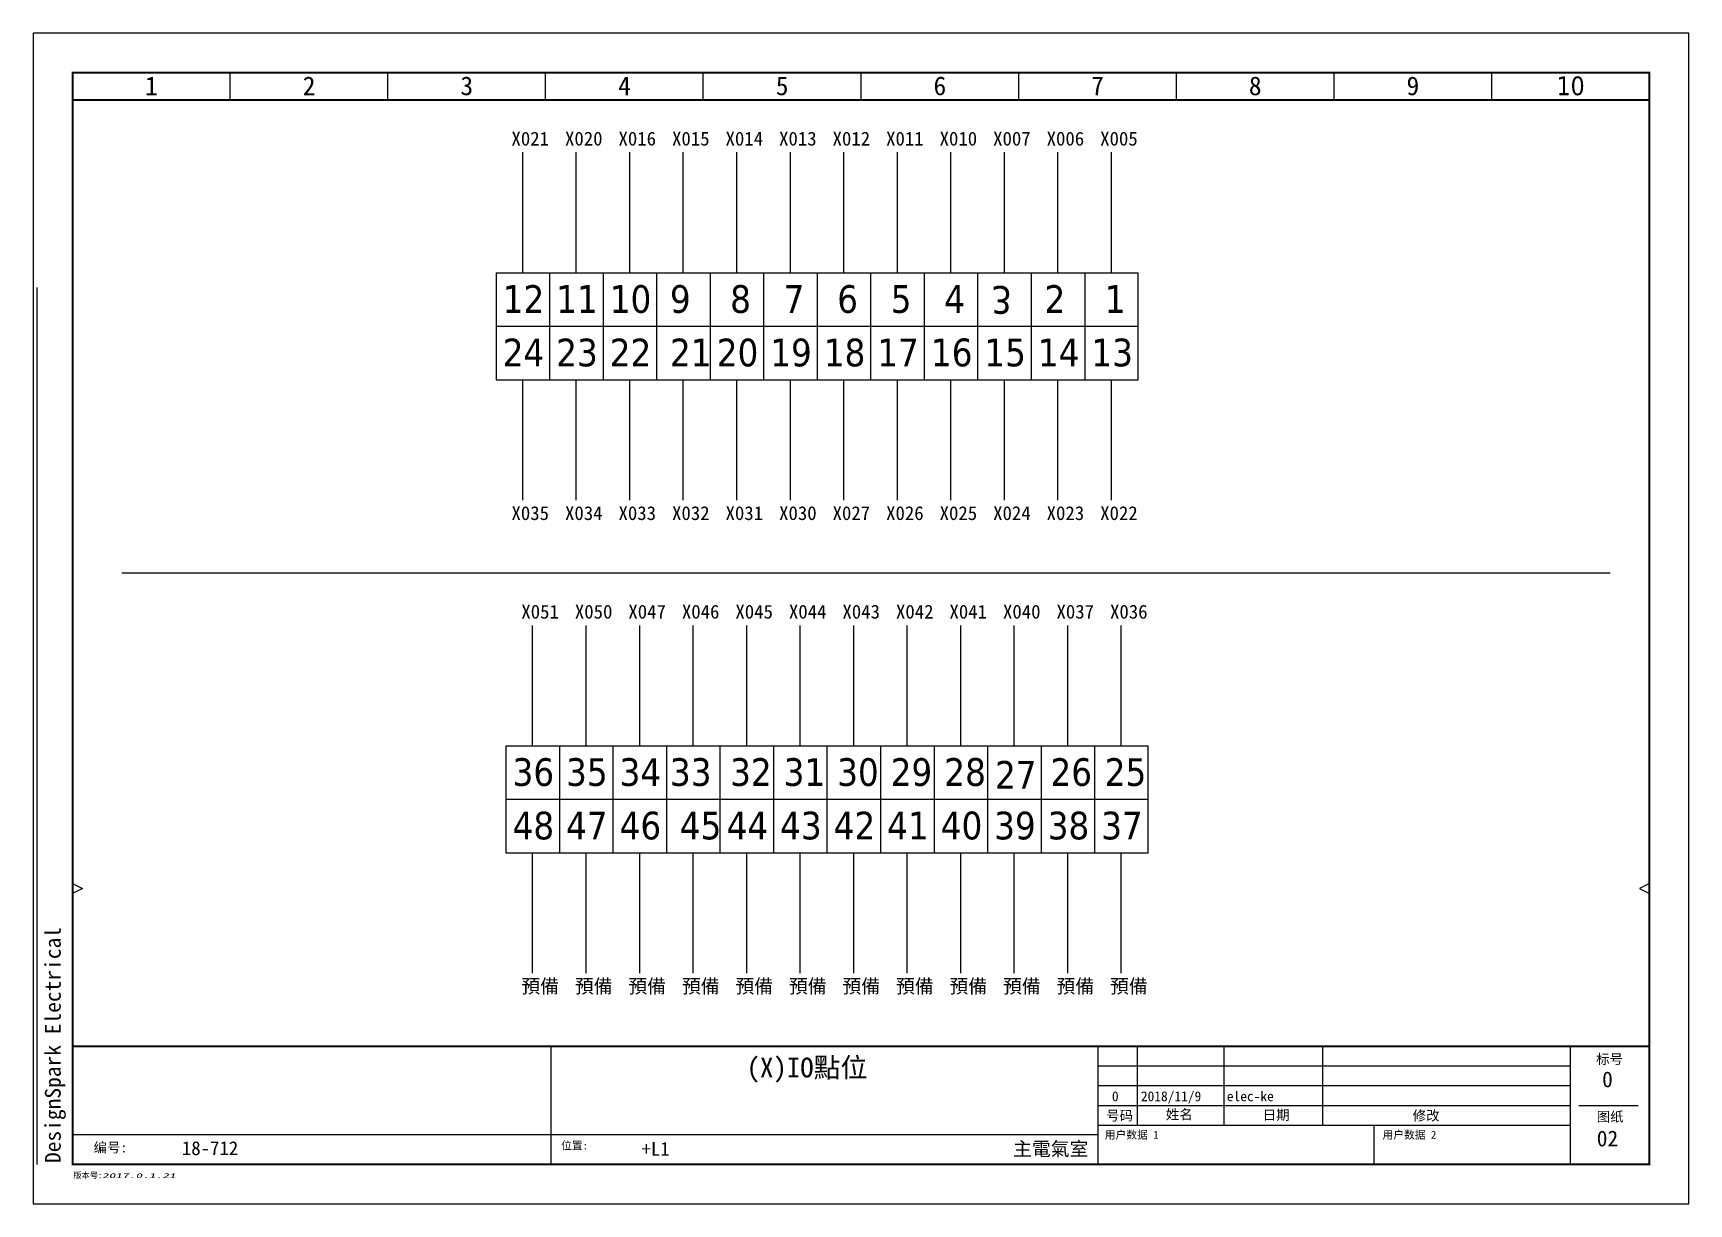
# Model space of a CAD drawing. Header units: millimetres. Extents: x 0 to 420, y 0 to 297.
import ezdxf
from ezdxf.enums import TextEntityAlignment as Align

# ---------------------------------------------------------------- set-up
doc = ezdxf.new("R2010")
doc.units = ezdxf.units.MM
doc.header["$LTSCALE"] = 10
doc.layers.add('DoNotPrint', color=7, linetype='Continuous', plot=False)
doc.layers.add('TITLEBLOCK', color=7, linetype='Continuous')
doc.styles.add('SIMHEI_STANDARD', font='simhei.ttf')
doc.styles.get("Standard").update_dxf_attribs({"font": 'tahoma.ttf'})
doc.styles.add('TAHOMA_STANDARD', font='TAHOMA.TTF')

# ---------------------------------------------------------------- blocks, each defined once
blk = doc.blocks.new('TR_FDP_BASEA3CA_ZH')
at = {"color": 7}
for p, q in [((50, 280), (50, 287)), ((90, 280), (90, 287)), ((130, 280), (130, 287)), ((170, 280), (170, 287)), ((210, 280), (210, 287)), ((250, 280), (250, 287)), ((290, 280), (290, 287)), ((330, 280), (330, 287)), ((370, 280), (370, 287)), ((10, 81.25), (12.5, 80)), ((12.5, 80), (10, 78.75)), ((410, 81.25), (407.5, 80)), ((407.5, 80), (410, 78.75)), ((131.41, 10), (131.41, 40)), ((270.16, 10), (270.16, 40)), ((280.16, 20), (280.16, 40)), ((302.16, 20), (302.16, 40)), ((327.16, 20), (327.16, 40)), ((390, 10), (390, 40)), ((270.16, 35), (390, 35)), ((270.16, 30), (390, 30)), ((270.16, 25), (390, 25)), ((392.11, 25), (407.11, 25)), ((270.16, 17.5), (10, 17.5)), ((270.16, 20), (390, 20)), ((340.08, 20), (340.08, 10))]:
    blk.add_line(p, q, dxfattribs=at)
at = {"color": 7, "const_width": 0.5}
blk.add_lwpolyline([(10, 287), (410, 287), (410, 10), (10, 10)], close=True, dxfattribs=at)
for points in [[(10, 280), (410, 280)], [(10, 40), (410, 40)]]:
    blk.add_lwpolyline(points, dxfattribs=at)
at = {"layer": 'DoNotPrint', "color": 7}
for p, q in [((420, 297), (0, 297)), ((0, 297), (0, 0)), ((420, 0), (420, 297)), ((0, 0), (420, 0))]:
    blk.add_line(p, q, dxfattribs=at)
at = {"color": 7, "style": 'SIMHEI_STANDARD'}
for s, p in [('标号', (399.88, 36.72)), ('号码', (275.59, 22.41)), ('姓名', (290.74, 22.7)), ('日期', (315.32, 22.56)), ('修改', (353.35, 22.4)), ('图纸', (400.03, 22.13))]:
    blk.add_text(s, height=2.5, dxfattribs=at).set_placement(p, align=Align.MIDDLE_CENTER)
blk.add_text('编号:', height=2.5, dxfattribs=at).set_placement((15.35, 13.05))
blk.add_text('位置:', height=2, dxfattribs=at).set_placement((133.92, 14.8), align=Align.MIDDLE_LEFT)
at = {"style": 'SIMHEI_STANDARD'}
blk.add_text('版本号:', height=1.5, dxfattribs=at).set_placement((10.19, 7.25), align=Align.MIDDLE_LEFT)
at = {"color": 7}
for tag, height, style, p in [('#COL', 4.75, 'SIMHEI_STANDARD', (30, 281.25)), ('#COL', 4.75, 'SIMHEI_STANDARD', (70, 281.25)), ('#COL', 4.75, 'SIMHEI_STANDARD', (110, 281.25)), ('#COL', 4.75, 'SIMHEI_STANDARD', (150, 281.25)), ('#COL', 4.75, 'SIMHEI_STANDARD', (190, 281.25)), ('#COL', 4.75, 'SIMHEI_STANDARD', (230, 281.25)), ('#COL', 4.75, 'SIMHEI_STANDARD', (270, 281.25)), ('#COL', 4.75, 'SIMHEI_STANDARD', (310, 281.25)), ('#COL', 4.75, 'SIMHEI_STANDARD', (350, 281.25)), ('#COL', 4.75, 'TAHOMA_STANDARD', (390, 281.25)), ('#PROJECT_DWG_OFFICE', 4, 'SIMHEI_STANDARD', (66.23, 34.15)), ('#PROJECT_DWG_OFFICE_ADDRESS_1', 3, 'SIMHEI_STANDARD', (66.23, 30.11)), ('#PROJECT_DWG_OFFICE_ADDRESS_2', 3, 'SIMHEI_STANDARD', (66.23, 25.87)), ('#PROJECT_DWG_OFFICE_ADDRESS_3', 3, 'SIMHEI_STANDARD', (66.23, 21.95))]:
    blk.add_attdef(tag, text='', height=height, dxfattribs=dict(at, style=style)).set_placement(p, align=Align.CENTER)
at = {"color": 7, "style": 'SIMHEI_STANDARD'}
for tag, height, p in [('#REV_NO_-0', 2.5, (274.5, 37.3)), ('#FOLIO_TZ_0_L1', 5, (196.3, 34.59)), ('#REV_NO_-1', 2.5, (274.5, 32.4)), ('#REV_NO', 4, (399.35, 31.59)), ('#FOLIO_TZ_1_L1', 4, (196.3, 27.51)), ('#REV_NO_-2', 2.5, (274.5, 27.3)), ('#FOLIO_TZ_2_L1', 4, (196.3, 21.54)), ('#FOLIO_TAG', 4, (399.35, 16.59))]:
    blk.add_attdef(tag, text='', height=height, dxfattribs=at).set_placement(p, align=Align.MIDDLE_CENTER)
for tag, height, p in [('#REV_CREATED_ON_-0', 2.5, (281, 37.2)), ('#REV_CREATED_BY_-0', 2.5, (302.7, 37.3)), ('#REV_NO_-0_TZ_0_L1', 2.5, (327.9, 37.3)), ('#REV_CREATED_BY_-1', 2.5, (302.7, 32.4)), ('#REV_CREATED_ON_-1', 2.5, (281, 32.1)), ('#REV_NO_-1_TZ_0_L1', 2.5, (327.9, 32.1)), ('#REV_CREATED_ON_-2', 2.5, (281, 27.3)), ('#REV_CREATED_BY_-2', 2.5, (302.8, 27.3)), ('#REV_NO_-2_TZ_0_L1', 2.5, (327.9, 27.5)), ('##BUNDLE_TX_0_ZH', 2, (271.84, 17.53)), ('##BUNDLE_TX_1_ZH', 2, (342.29, 17.53)), ('#FOLIO_LOC_TAG', 3.5, (154.33, 13.96))]:
    blk.add_attdef(tag, text='', height=height, dxfattribs=at).set_placement(p, align=Align.MIDDLE_LEFT)
blk.add_attdef('#APP_NAME', text='', height=4, rotation=90, dxfattribs=at).set_placement((5, 10.37), align=Align.MIDDLE_LEFT)
blk.add_attdef('#PROJECT_CONTRACT_NUM', text='', height=3.5, dxfattribs=at).set_placement((37.74, 11.33), align=Align.BOTTOM_LEFT)
blk.add_attdef('#FOLIO_LOC_TZ_0_L1', text='', height=3.5, dxfattribs=at).set_placement((267.67, 13.96), align=Align.MIDDLE_RIGHT)
for tag, p in [('#BUNDLE_TX_0', (271.84, 12.19)), ('#BUNDLE_TX_1', (342.1, 12.19))]:
    blk.add_attdef(tag, p, '', height=2.5, dxfattribs=at)
at = {"color": 7, "style": 'SIMHEI_STANDARD', "oblique": 15, "width": 2.071003}
blk.add_attdef('#ELVER', text='', height=1.21, dxfattribs=at).set_placement((17.5, 7.15), align=Align.MIDDLE_LEFT)

msp = doc.modelspace()

# ---------------------------------------------------------------- linework, layer by layer
for p, q in [((117.42, 236.22), (117.42, 222.65)), ((117.42, 236.22), (131, 236.22)), ((131, 236.22), (131, 222.65)), ((131, 236.22), (144.57, 236.22)), ((144.57, 236.22), (144.57, 222.65)), ((144.57, 236.22), (158.14, 236.22)), ((158.14, 236.22), (158.14, 222.65)), ((158.14, 236.22), (171.72, 236.22)), ((171.72, 236.22), (171.72, 222.65)), ((171.72, 236.22), (185.29, 236.22)), ((185.29, 236.22), (185.29, 222.65)), ((185.29, 236.22), (198.87, 236.22)), ((198.87, 236.22), (198.87, 222.65)), ((198.87, 236.22), (212.44, 236.22)), ((212.44, 236.22), (212.44, 222.65)), ((212.44, 236.22), (226.02, 236.22)), ((226.02, 236.22), (226.02, 222.65)), ((226.02, 236.22), (239.59, 236.22)), ((239.59, 236.22), (239.59, 222.65)), ((239.59, 236.22), (253.17, 236.22)), ((253.17, 236.22), (253.17, 222.65)), ((253.17, 236.22), (266.74, 236.22)), ((266.74, 236.22), (266.74, 222.65)), ((266.74, 236.22), (280.32, 236.22)), ((280.32, 222.65), (280.32, 236.22)), ((1, 10), (1, 232.5)), ((117.42, 222.65), (131, 222.65)), ((117.42, 222.65), (280.32, 222.65)), ((117.42, 222.65), (117.42, 209.07)), ((131, 222.65), (144.57, 222.65)), ((131, 222.65), (131, 209.07)), ((144.57, 222.65), (158.14, 222.65)), ((144.57, 222.65), (144.57, 209.07)), ((158.14, 222.65), (171.72, 222.65)), ((158.14, 222.65), (158.14, 209.07)), ((171.72, 222.65), (185.29, 222.65)), ((171.72, 222.65), (171.72, 209.07)), ((185.29, 222.65), (198.87, 222.65)), ((185.29, 222.65), (185.29, 209.07)), ((198.87, 222.65), (212.44, 222.65)), ((198.87, 222.65), (198.87, 209.07)), ((212.44, 222.65), (226.02, 222.65)), ((212.44, 222.65), (212.44, 209.07)), ((226.02, 222.65), (239.59, 222.65)), ((226.02, 222.65), (226.02, 209.07)), ((239.59, 222.65), (253.17, 222.65)), ((239.59, 222.65), (239.59, 209.07)), ((253.17, 222.65), (266.74, 222.65)), ((253.17, 222.65), (253.17, 209.07)), ((266.74, 222.65), (280.32, 222.65)), ((266.74, 222.65), (266.74, 209.07)), ((280.32, 209.07), (280.32, 222.65)), ((117.42, 209.07), (131, 209.07)), ((117.42, 209.07), (280.32, 209.07)), ((131, 209.07), (144.57, 209.07)), ((144.57, 209.07), (158.14, 209.07)), ((158.14, 209.07), (171.72, 209.07)), ((171.72, 209.07), (185.29, 209.07)), ((185.29, 209.07), (198.87, 209.07)), ((198.87, 209.07), (212.44, 209.07)), ((212.44, 209.07), (226.02, 209.07)), ((226.02, 209.07), (239.59, 209.07)), ((239.59, 209.07), (253.17, 209.07)), ((253.17, 209.07), (266.74, 209.07)), ((266.74, 209.07), (280.32, 209.07)), ((400, 160), (22.5, 160)), ((119.92, 116.22), (133.5, 116.22)), ((119.92, 116.22), (119.92, 102.65)), ((133.5, 116.22), (147.07, 116.22)), ((133.5, 116.22), (133.5, 102.65)), ((147.07, 116.22), (147.07, 102.65)), ((147.07, 116.22), (160.64, 116.22)), ((160.64, 116.22), (174.22, 116.22)), ((160.64, 116.22), (160.64, 102.65)), ((174.22, 116.22), (187.79, 116.22)), ((174.22, 116.22), (174.22, 102.65)), ((187.79, 116.22), (201.37, 116.22)), ((187.79, 116.22), (187.79, 102.65)), ((201.37, 116.22), (201.37, 102.65)), ((201.37, 116.22), (214.94, 116.22)), ((214.94, 116.22), (228.52, 116.22)), ((214.94, 116.22), (214.94, 102.65)), ((228.52, 116.22), (228.52, 102.65)), ((228.52, 116.22), (242.09, 116.22)), ((242.09, 116.22), (255.67, 116.22)), ((242.09, 116.22), (242.09, 102.65)), ((255.67, 116.22), (255.67, 102.65)), ((255.67, 116.22), (269.24, 116.22)), ((269.24, 116.22), (282.82, 116.22)), ((269.24, 116.22), (269.24, 102.65)), ((282.82, 102.65), (282.82, 116.22)), ((119.92, 102.65), (133.5, 102.65)), ((119.92, 102.65), (119.92, 89.07)), ((119.92, 102.65), (282.82, 102.65)), ((133.5, 102.65), (147.07, 102.65)), ((133.5, 102.65), (133.5, 89.07)), ((147.07, 102.65), (160.64, 102.65)), ((147.07, 102.65), (147.07, 89.07)), ((160.64, 102.65), (174.22, 102.65)), ((160.64, 102.65), (160.64, 89.07)), ((174.22, 102.65), (187.79, 102.65)), ((174.22, 102.65), (174.22, 89.07)), ((187.79, 102.65), (201.37, 102.65)), ((187.79, 102.65), (187.79, 89.07)), ((201.37, 102.65), (201.37, 89.07)), ((201.37, 102.65), (214.94, 102.65)), ((214.94, 102.65), (228.52, 102.65)), ((214.94, 102.65), (214.94, 89.07)), ((228.52, 102.65), (242.09, 102.65)), ((228.52, 102.65), (228.52, 89.07)), ((242.09, 102.65), (255.67, 102.65)), ((242.09, 102.65), (242.09, 89.07)), ((255.67, 102.65), (269.24, 102.65)), ((255.67, 102.65), (255.67, 89.07)), ((269.24, 102.65), (282.82, 102.65)), ((269.24, 102.65), (269.24, 89.07)), ((282.82, 89.07), (282.82, 102.65)), ((119.92, 89.07), (133.5, 89.07)), ((119.92, 89.07), (282.82, 89.07)), ((133.5, 89.07), (147.07, 89.07)), ((147.07, 89.07), (160.64, 89.07)), ((160.64, 89.07), (174.22, 89.07)), ((174.22, 89.07), (187.79, 89.07)), ((187.79, 89.07), (201.37, 89.07)), ((201.37, 89.07), (214.94, 89.07)), ((214.94, 89.07), (228.52, 89.07)), ((228.52, 89.07), (242.09, 89.07)), ((242.09, 89.07), (255.67, 89.07)), ((255.67, 89.07), (269.24, 89.07)), ((269.24, 89.07), (282.82, 89.07))]:
    msp.add_line(p, q)
at = {"color": 231, "linetype": 'Continuous'}
for points in [[(124.21, 236.22), (124.21, 266.76)], [(137.78, 236.22), (137.78, 266.76)], [(151.36, 236.22), (151.36, 266.76)], [(164.93, 236.22), (164.93, 266.76)], [(178.51, 236.22), (178.51, 266.76)], [(192.08, 236.22), (192.08, 266.76)], [(205.66, 236.22), (205.66, 266.76)], [(219.23, 236.22), (219.23, 266.76)], [(232.81, 236.22), (232.81, 266.76)], [(246.38, 236.22), (246.38, 266.76)], [(259.95, 236.22), (259.95, 266.76)], [(273.53, 236.22), (273.53, 266.76)], [(124.21, 178.53), (124.21, 209.07)], [(137.78, 178.53), (137.78, 209.07)], [(151.36, 178.53), (151.36, 209.07)], [(164.93, 178.53), (164.93, 209.07)], [(178.51, 178.53), (178.51, 209.07)], [(192.08, 178.53), (192.08, 209.07)], [(205.66, 178.53), (205.66, 209.07)], [(219.23, 178.53), (219.23, 209.07)], [(232.81, 178.53), (232.81, 209.07)], [(246.38, 178.53), (246.38, 209.07)], [(259.95, 178.53), (259.95, 209.07)], [(273.53, 178.53), (273.53, 209.07)], [(126.71, 116.22), (126.71, 146.76)], [(140.28, 116.22), (140.28, 146.76)], [(153.86, 116.22), (153.86, 146.76)], [(167.43, 116.22), (167.43, 146.76)], [(181.01, 116.22), (181.01, 146.76)], [(194.58, 116.22), (194.58, 146.76)], [(208.16, 116.22), (208.16, 146.76)], [(221.73, 116.22), (221.73, 146.76)], [(235.31, 116.22), (235.31, 146.76)], [(248.88, 116.22), (248.88, 146.76)], [(262.45, 116.22), (262.45, 146.76)], [(276.03, 116.22), (276.03, 146.76)], [(126.71, 58.53), (126.71, 89.07)], [(140.28, 58.53), (140.28, 89.07)], [(153.86, 58.53), (153.86, 89.07)], [(167.43, 58.53), (167.43, 89.07)], [(181.01, 58.53), (181.01, 89.07)], [(194.58, 58.53), (194.58, 89.07)], [(208.16, 58.53), (208.16, 89.07)], [(221.73, 58.53), (221.73, 89.07)], [(235.31, 58.53), (235.31, 89.07)], [(248.88, 58.53), (248.88, 89.07)], [(262.45, 58.53), (262.45, 89.07)], [(276.03, 58.53), (276.03, 89.07)]]:
    msp.add_lwpolyline(points, dxfattribs=at)

# ---------------------------------------------------------------- block references
at = {"layer": 'TITLEBLOCK'}
ref = msp.add_blockref('TR_FDP_BASEA3CA_ZH', (0, 0), dxfattribs=at)
ref.add_attrib('#COL', '1', dxfattribs={"layer": '0', "color": 7, "height": 4.75, "style": 'SIMHEI_STANDARD'}).set_placement((30, 281.25), align=Align.CENTER)
ref.add_attrib('#COL', '2', dxfattribs={"layer": '0', "color": 7, "height": 4.75, "style": 'SIMHEI_STANDARD'}).set_placement((70, 281.25), align=Align.CENTER)
ref.add_attrib('#COL', '3', dxfattribs={"layer": '0', "color": 7, "height": 4.75, "style": 'SIMHEI_STANDARD'}).set_placement((110, 281.25), align=Align.CENTER)
ref.add_attrib('#COL', '4', dxfattribs={"layer": '0', "color": 7, "height": 4.75, "style": 'SIMHEI_STANDARD'}).set_placement((150, 281.25), align=Align.CENTER)
ref.add_attrib('#COL', '5', dxfattribs={"layer": '0', "color": 7, "height": 4.75, "style": 'SIMHEI_STANDARD'}).set_placement((190, 281.25), align=Align.CENTER)
ref.add_attrib('#COL', '6', dxfattribs={"layer": '0', "color": 7, "height": 4.75, "style": 'SIMHEI_STANDARD'}).set_placement((230, 281.25), align=Align.CENTER)
ref.add_attrib('#COL', '7', dxfattribs={"layer": '0', "color": 7, "height": 4.75, "style": 'SIMHEI_STANDARD'}).set_placement((270, 281.25), align=Align.CENTER)
ref.add_attrib('#COL', '8', dxfattribs={"layer": '0', "color": 7, "height": 4.75, "style": 'SIMHEI_STANDARD'}).set_placement((310, 281.25), align=Align.CENTER)
ref.add_attrib('#COL', '9', dxfattribs={"layer": '0', "color": 7, "height": 4.75, "style": 'SIMHEI_STANDARD'}).set_placement((350, 281.25), align=Align.CENTER)
ref.add_attrib('#COL', '10', dxfattribs={"layer": '0', "color": 7, "height": 4.75, "style": 'TAHOMA_STANDARD'}).set_placement((390, 281.25), align=Align.CENTER)
ref.add_attrib('#ELVER', '2017.0.1.21', dxfattribs={"layer": '0', "color": 7, "height": 1.2071, "style": 'SIMHEI_STANDARD', "oblique": 15, "width": 2.071003}).set_placement((17.5, 7.15), align=Align.MIDDLE_LEFT)
ref.add_attrib('#FOLIO_TZ_0_L1', '(X)IO點位', dxfattribs={"layer": '0', "color": 7, "height": 5, "style": 'SIMHEI_STANDARD'}).set_placement((196.3, 34.59), align=Align.MIDDLE_CENTER)
ref.add_attrib('#FOLIO_TAG', '02', dxfattribs={"layer": '0', "color": 7, "height": 4, "style": 'SIMHEI_STANDARD'}).set_placement((399.35, 16.59), align=Align.MIDDLE_CENTER)
ref.add_attrib('##BUNDLE_TX_0_ZH', '用户数据 1', dxfattribs={"layer": '0', "color": 7, "height": 2, "style": 'SIMHEI_STANDARD'}).set_placement((271.84, 17.53), align=Align.MIDDLE_LEFT)
ref.add_attrib('##BUNDLE_TX_1_ZH', '用户数据 2', dxfattribs={"layer": '0', "color": 7, "height": 2, "style": 'SIMHEI_STANDARD'}).set_placement((342.29, 17.53), align=Align.MIDDLE_LEFT)
ref.add_attrib('#FOLIO_LOC_TZ_0_L1', '主電氣室', dxfattribs={"layer": '0', "color": 7, "height": 3.5, "style": 'SIMHEI_STANDARD'}).set_placement((267.67, 13.96), align=Align.MIDDLE_RIGHT)
ref.add_attrib('#REV_NO', '0', dxfattribs={"layer": '0', "color": 7, "height": 4, "style": 'SIMHEI_STANDARD'}).set_placement((399.35, 31.59), align=Align.MIDDLE_CENTER)
ref.add_attrib('#PROJECT_CONTRACT_NUM', '18-712', dxfattribs={"layer": '0', "color": 7, "height": 3.5, "style": 'SIMHEI_STANDARD'}).set_placement((37.74, 11.33), align=Align.BOTTOM_LEFT)
ref.add_attrib('#FOLIO_LOC_TAG', '+L1', dxfattribs={"layer": '0', "color": 7, "height": 3.5, "style": 'SIMHEI_STANDARD'}).set_placement((154.33, 13.96), align=Align.MIDDLE_LEFT)
ref.add_attrib('#REV_CREATED_BY_-2', 'elec-ke', dxfattribs={"layer": '0', "color": 7, "height": 2.5, "style": 'SIMHEI_STANDARD'}).set_placement((302.8, 27.3), align=Align.MIDDLE_LEFT)
ref.add_attrib('#REV_CREATED_ON_-2', '2018/11/9', dxfattribs={"layer": '0', "color": 7, "height": 2.5, "style": 'SIMHEI_STANDARD'}).set_placement((281, 27.3), align=Align.MIDDLE_LEFT)
ref.add_attrib('#REV_NO_-2', '0', dxfattribs={"layer": '0', "color": 7, "height": 2.5, "style": 'SIMHEI_STANDARD'}).set_placement((274.5, 27.3), align=Align.MIDDLE_CENTER)
ref.add_attrib('#APP_NAME', 'DesignSpark Electrical', dxfattribs={"layer": '0', "color": 7, "height": 4, "rotation": 90, "style": 'SIMHEI_STANDARD'}).set_placement((5, 10.37), align=Align.MIDDLE_LEFT)

# ---------------------------------------------------------------- texts
at = {"style": 'SIMHEI_STANDARD'}
for s, p in [('X021', (121.34, 268.48)), ('X020', (134.92, 268.48)), ('X016', (148.49, 268.48)), ('X015', (162.07, 268.48)), ('X014', (175.64, 268.48)), ('X013', (189.22, 268.48)), ('X012', (202.79, 268.48)), ('X011', (216.37, 268.48)), ('X010', (229.94, 268.48)), ('X007', (243.52, 268.48)), ('X006', (257.09, 268.48)), ('X005', (270.67, 268.48)), ('X035', (121.34, 173.48)), ('X034', (134.92, 173.48)), ('X033', (148.49, 173.48)), ('X032', (162.07, 173.48)), ('X031', (175.64, 173.48)), ('X030', (189.22, 173.48)), ('X027', (202.79, 173.48)), ('X026', (216.37, 173.48)), ('X025', (229.94, 173.48)), ('X024', (243.52, 173.48)), ('X023', (257.09, 173.48)), ('X022', (270.67, 173.48)), ('X051', (123.84, 148.48)), ('X050', (137.42, 148.48)), ('X047', (150.99, 148.48)), ('X046', (164.57, 148.48)), ('X045', (178.14, 148.48)), ('X044', (191.72, 148.48)), ('X043', (205.29, 148.48)), ('X042', (218.87, 148.48)), ('X041', (232.44, 148.48)), ('X040', (246.02, 148.48)), ('X037', (259.59, 148.48)), ('X036', (273.17, 148.48)), ('預備', (123.84, 53.48)), ('預備', (137.42, 53.48)), ('預備', (150.99, 53.48)), ('預備', (164.57, 53.48)), ('預備', (178.14, 53.48)), ('預備', (191.72, 53.48)), ('預備', (205.29, 53.48)), ('預備', (218.87, 53.48)), ('預備', (232.44, 53.48)), ('預備', (246.02, 53.48)), ('預備', (259.59, 53.48)), ('預備', (273.17, 53.48))]:
    msp.add_text(s, height=3.5, dxfattribs=at).set_placement(p)
for s, height, p in [('12', 7.025, (119.12, 226.04)), ('11', 7.025, (132.69, 226.04)), ('10', 7.025, (146.27, 226.04)), ('9', 7.02, (161.54, 226.04)), ('8', 7.02, (176.81, 226.04)), ('7', 7.02, (190.38, 226.04)), ('6', 7.02, (203.96, 226.04)), ('5', 7.02, (217.53, 226.04)), ('4', 7.05, (231.11, 226.04)), ('2', 7.02, (256.56, 226.04)), ('1', 7.02, (271.83, 226.04)), ('24', 7.025, (119.12, 212.47)), ('23', 7.025, (132.69, 212.47)), ('22', 7.025, (146.27, 212.47)), ('21', 7.025, (161.54, 212.47)), ('20', 7.025, (173.42, 212.47)), ('19', 7.025, (186.99, 212.47)), ('18', 7.02, (200.57, 212.47)), ('17', 7.025, (214.14, 212.47)), ('16', 7.052, (227.71, 212.47)), ('15', 7.025, (241.29, 212.47)), ('14', 7.025, (254.86, 212.47)), ('13', 7.025, (268.44, 212.47)), ('36', 7.02, (121.62, 106.04)), ('35', 7.02, (135.19, 106.04)), ('34', 7.02, (148.77, 106.04)), ('33', 7.02, (161.54, 106.04)), ('32', 7.02, (176.81, 106.04)), ('31', 7.02, (190.38, 106.04)), ('30', 7.02, (203.96, 106.04)), ('29', 7.02, (217.53, 106.04)), ('28', 7.05, (231.11, 106.04)), ('27', 7.02, (244, 105.33)), ('26', 7.02, (258.06, 106.04)), ('25', 7.02, (271.83, 106.04)), ('48', 7.02, (121.62, 92.47)), ('47', 7.02, (135.19, 92.47)), ('46', 7.02, (148.77, 92.47)), ('45', 7.02, (164.04, 92.47)), ('44', 7.02, (175.92, 92.47)), ('43', 7.02, (189.49, 92.47)), ('42', 7.02, (203.07, 92.47)), ('41', 7.02, (216.64, 92.47)), ('40', 7.05, (230.21, 92.47)), ('39', 7.02, (243.79, 92.47)), ('38', 7.02, (257.36, 92.47)), ('37', 7.02, (270.94, 92.47))]:
    msp.add_text(s, height=height).set_placement(p)
at = {"text_generation_flag": 4}
msp.add_text('3', height=7.02, dxfattribs=at).set_placement((242.99, 232.83))

doc.saveas('drawing.dxf')
